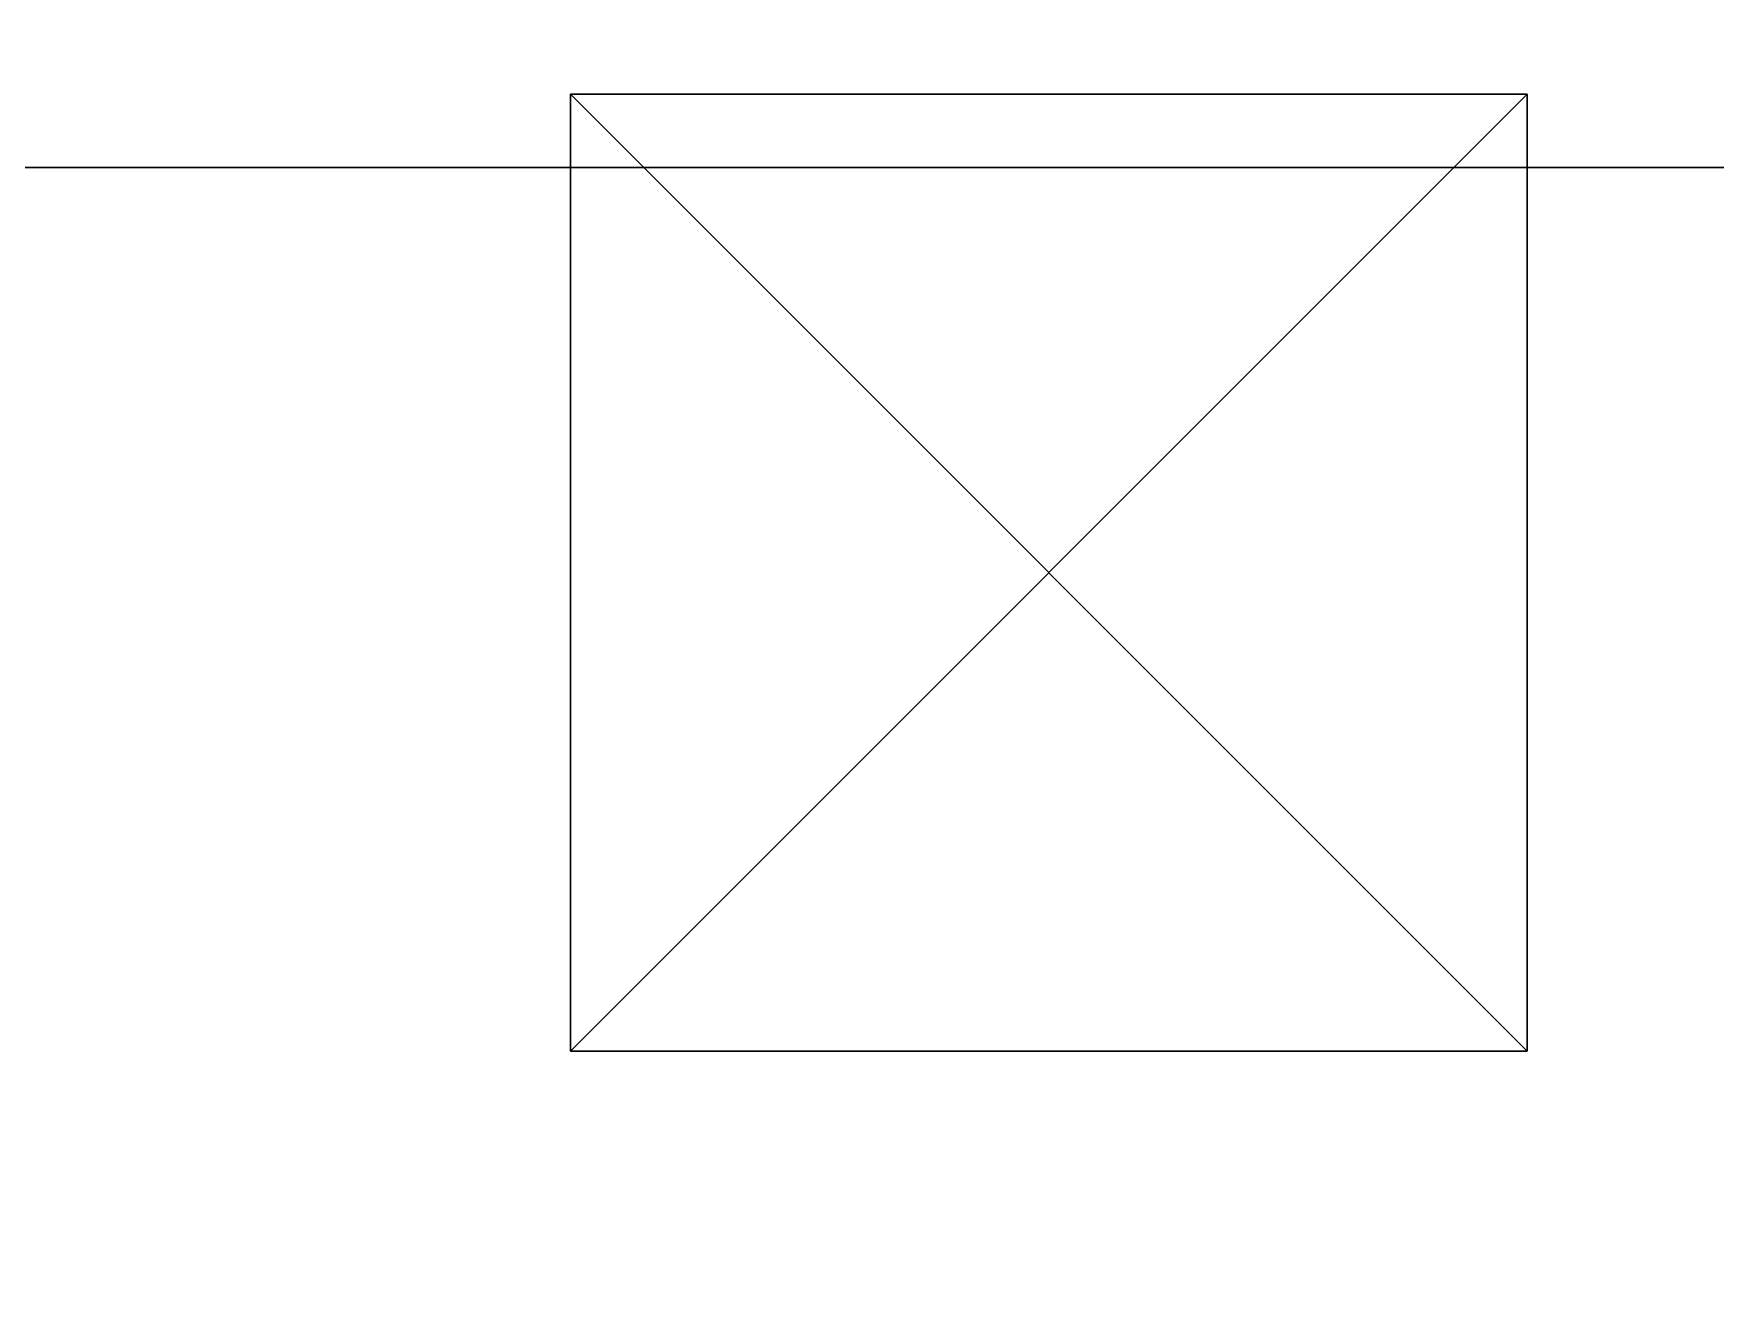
# Model space of a CAD drawing. Extents: x -100 to 4856, y -100 to 4830.
# Drawn here: x 274.58 to 300.95, y 2220.51 to 2240.1 of the extents above; entities that cross this region are included whole.
import ezdxf

# ---------------------------------------------------------------- set-up
doc = ezdxf.new("R2010")
doc.units = 0
for name, color, linetype in [('LAYER0', 7, 'CONTINUOUS'), ('LAYER144', 7, 'CONTINUOUS'), ('LAYER148', 7, 'CONTINUOUS'), ('LAYER163', 7, 'CONTINUOUS'), ('LAYER216', 7, 'CONTINUOUS'), ('LAYER244', 7, 'CONTINUOUS'), ('LAYER344', 253, 'CONTINUOUS'), ('LAYER345', 253, 'CONTINUOUS')]:
    doc.layers.add(name, color=color, linetype=linetype)

msp = doc.modelspace()

# ---------------------------------------------------------------- linework, layer by layer
at = {"layer": 'LAYER0', "invisible_edges": 1}
for points in [[(4856, 4830, -5), (-100, -100, -5), (-100, 4830, -5), (4856, 4830, -5)], [(-100, -100, -5), (4856, 4830, -5), (4856, -100, -5), (-100, -100, -5)], [(4856, -100), (-100, 4830), (-100, -100), (4856, -100)], [(-100, 4830), (4856, -100), (4856, 4830), (-100, 4830)]]:
    msp.add_3dface(points, dxfattribs=at)
at = {"layer": 'LAYER144', "invisible_edges": 1}
for points in [[(20, 2238), (570, 2256), (570, 2238), (20, 2238)], [(570, 2256), (20, 2238), (20, 2256), (570, 2256)], [(20, 2256, 2540), (570, 2238, 2540), (570, 2256, 2540), (20, 2256, 2540)], [(570, 2238, 2540), (20, 2256, 2540), (20, 2238, 2540), (570, 2238, 2540)], [(570, 2238, 2540), (20, 2238), (570, 2238), (570, 2238, 2540)], [(20, 2238), (570, 2238, 2540), (20, 2238, 2540), (20, 2238)]]:
    msp.add_3dface(points, dxfattribs=at)
at = {"layer": 'LAYER148', "invisible_edges": 1}
for points in [[(20, 2238, 80), (570, 1458, 80), (20, 1458, 80), (20, 2238, 80)], [(570, 1458, 80), (20, 2238, 80), (570, 2238, 80), (570, 1458, 80)], [(20, 2238, 80), (570, 2238, 98), (570, 2238, 80), (20, 2238, 80)], [(570, 2238, 98), (20, 2238, 80), (20, 2238, 98), (570, 2238, 98)], [(570, 2238, 98), (20, 1458, 98), (570, 1458, 98), (570, 2238, 98)], [(20, 1458, 98), (570, 2238, 98), (20, 2238, 98), (20, 1458, 98)]]:
    msp.add_3dface(points, dxfattribs=at)
at = {"layer": 'LAYER163', "invisible_edges": 1}
for points in [[(20, 1458, 2539), (570, 2238, 2539), (20, 2238, 2539), (20, 1458, 2539)], [(570, 2238, 2539), (20, 1458, 2539), (570, 1458, 2539), (570, 2238, 2539)], [(20, 2238, 2521), (570, 2238, 2539), (570, 2238, 2521), (20, 2238, 2521)], [(570, 2238, 2539), (20, 2238, 2521), (20, 2238, 2539), (570, 2238, 2539)], [(570, 1458, 2521), (20, 2238, 2521), (570, 2238, 2521), (570, 1458, 2521)], [(20, 2238, 2521), (570, 1458, 2521), (20, 1458, 2521), (20, 2238, 2521)]]:
    msp.add_3dface(points, dxfattribs=at)
at = {"layer": 'LAYER216', "invisible_edges": 1}
for points in [[(44.6, 1458, 1984), (510, 2238, 1984), (44.6, 2238, 1984), (44.6, 1458, 1984)], [(510, 2238, 1984), (44.6, 1458, 1984), (510, 1458, 1984), (510, 2238, 1984)], [(44.6, 2238, 1966), (510, 2238, 1984), (510, 2238, 1966), (44.6, 2238, 1966)], [(510, 2238, 1984), (44.6, 2238, 1966), (44.6, 2238, 1984), (510, 2238, 1984)], [(510, 1458, 1966), (44.6, 2238, 1966), (510, 2238, 1966), (510, 1458, 1966)], [(44.6, 2238, 1966), (510, 1458, 1966), (44.6, 1458, 1966), (44.6, 2238, 1966)]]:
    msp.add_3dface(points, dxfattribs=at)
at = {"layer": 'LAYER244', "invisible_edges": 1}
for points in [[(44.6, 1458, 866), (510, 2238, 866), (44.6, 2238, 866), (44.6, 1458, 866)], [(510, 2238, 866), (44.6, 1458, 866), (510, 1458, 866), (510, 2238, 866)], [(44.6, 2238, 848), (510, 2238, 866), (510, 2238, 848), (44.6, 2238, 848)], [(510, 2238, 866), (44.6, 2238, 848), (44.6, 2238, 866), (510, 2238, 866)], [(510, 1458, 848), (44.6, 2238, 848), (510, 2238, 848), (510, 1458, 848)], [(44.6, 2238, 848), (510, 1458, 848), (44.6, 1458, 848), (44.6, 2238, 848)]]:
    msp.add_3dface(points, dxfattribs=at)
at = {"layer": 'LAYER344'}
for points in [[(283, 2224.15, 1865), (283, 2224.15, 1880), (283, 2239.15, 1865), (283, 2224.15, 1865)], [(283, 2239.15, 1865), (283, 2224.15, 1880), (283, 2239.15, 1880), (283, 2239.15, 1865)], [(283, 2239.15, 1865), (283, 2239.15, 1880), (298, 2239.15, 1865), (283, 2239.15, 1865)], [(298, 2239.15, 1865), (283, 2239.15, 1880), (298, 2239.15, 1880), (298, 2239.15, 1865)], [(283, 2224.15, 1865), (283, 2239.15, 1865), (298, 2224.15, 1865), (283, 2224.15, 1865)], [(298, 2224.15, 1865), (283, 2239.15, 1865), (298, 2239.15, 1865), (298, 2224.15, 1865)], [(298, 2224.15, 1880), (298, 2239.15, 1880), (283, 2224.15, 1880), (298, 2224.15, 1880)], [(283, 2224.15, 1880), (298, 2239.15, 1880), (283, 2239.15, 1880), (283, 2224.15, 1880)], [(298, 2224.15, 1865), (298, 2239.15, 1865), (298, 2224.15, 1880), (298, 2224.15, 1865)], [(298, 2224.15, 1880), (298, 2239.15, 1865), (298, 2239.15, 1880), (298, 2224.15, 1880)], [(298, 2224.15, 1865), (298, 2224.15, 1880), (283, 2224.15, 1865), (298, 2224.15, 1865)], [(283, 2224.15, 1865), (298, 2224.15, 1880), (283, 2224.15, 1880), (283, 2224.15, 1865)]]:
    msp.add_3dface(points, dxfattribs=at)
at = {"layer": 'LAYER345'}
for points in [[(283, 2224.15, 1865), (283, 2224.15, 1880), (283, 2239.15, 1865), (283, 2224.15, 1865)], [(283, 2239.15, 1865), (283, 2224.15, 1880), (283, 2239.15, 1880), (283, 2239.15, 1865)], [(283, 2239.15, 1865), (283, 2239.15, 1880), (298, 2239.15, 1865), (283, 2239.15, 1865)], [(298, 2239.15, 1865), (283, 2239.15, 1880), (298, 2239.15, 1880), (298, 2239.15, 1865)], [(283, 2224.15, 1865), (283, 2239.15, 1865), (298, 2224.15, 1865), (283, 2224.15, 1865)], [(298, 2224.15, 1865), (283, 2239.15, 1865), (298, 2239.15, 1865), (298, 2224.15, 1865)], [(298, 2224.15, 1880), (298, 2239.15, 1880), (283, 2224.15, 1880), (298, 2224.15, 1880)], [(283, 2224.15, 1880), (298, 2239.15, 1880), (283, 2239.15, 1880), (283, 2224.15, 1880)], [(298, 2224.15, 1865), (298, 2239.15, 1865), (298, 2224.15, 1880), (298, 2224.15, 1865)], [(298, 2224.15, 1880), (298, 2239.15, 1865), (298, 2239.15, 1880), (298, 2224.15, 1880)], [(298, 2224.15, 1865), (298, 2224.15, 1880), (283, 2224.15, 1865), (298, 2224.15, 1865)], [(283, 2224.15, 1865), (298, 2224.15, 1880), (283, 2224.15, 1880), (283, 2224.15, 1865)]]:
    msp.add_3dface(points, dxfattribs=at)

doc.saveas('drawing.dxf')
